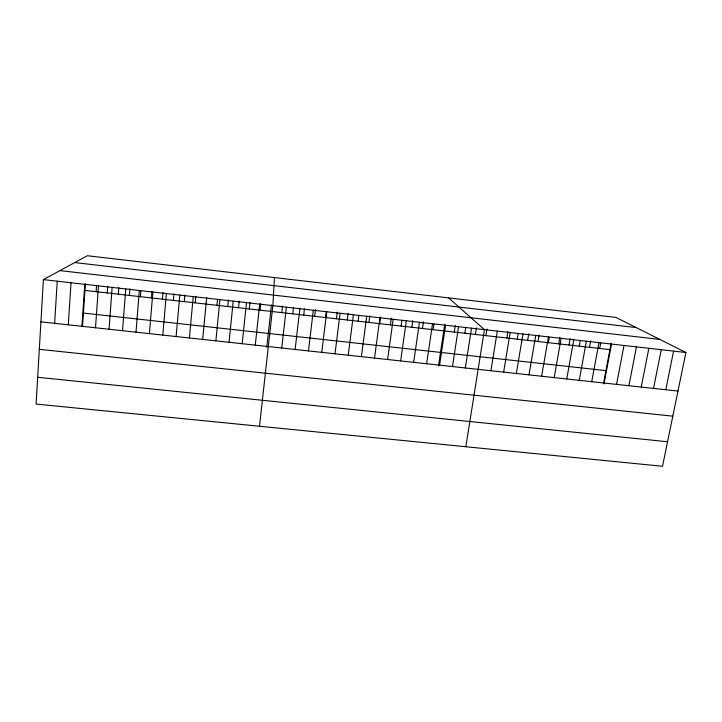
<?xml version="1.0" encoding="UTF-8"?>
<svg xmlns="http://www.w3.org/2000/svg" width="722" height="722" viewBox="0 0 722 722"><rect width="100%" height="100%" fill="white"/><g stroke="black" fill="none" stroke-linecap="round" stroke-linejoin="round"><path stroke-width="1.08" d="M274.468 277.573L272.844 305.641L259.514 426.26M43.401 279.613L36.1 404.067L662.516 466.277L685.9 352.498L615.956 317.427L87.317 255.723L43.401 279.613L685.9 352.498M54.628 323.339L57.237 281.183M68.292 324.828L71.027 282.744M81.92 326.308L84.772 284.306M82.516 326.281L85.413 283.71M96.107 291.688L96.495 286.092M95.503 327.779L98.481 285.858M107.226 292.942L107.713 286.246M109.04 329.25L112.136 287.41M118.318 294.188L118.823 287.5M122.532 330.721L125.763 288.953M129.382 295.442L129.906 288.764M135.989 332.183L139.337 290.497M140.42 296.679L140.871 291.128M151.43 297.924L151.99 291.273M149.409 333.636L152.874 292.031M162.414 299.161L162.982 292.518M162.784 335.089L166.367 293.565M173.37 300.397L173.957 293.764M176.114 336.542L179.823 295.09M184.3 301.634L184.895 295.009M189.408 337.986L193.234 296.607M195.202 302.861L195.815 296.246M202.656 339.421L206.7 297.482M216.916 305.307L217.457 299.81M215.869 340.856L219.93 299.639M227.737 306.525L228.396 299.946M229.045 342.291L233.224 301.146M238.531 307.743L239.208 301.173M242.177 343.717L246.473 302.653M249.289 308.962L249.983 302.392M255.272 345.134L259.676 304.152M260.028 310.171L260.741 303.619M266.77 347.39L271.463 304.837M281.76 312.617L282.501 306.083M281.742 348.013L286.381 307.175M292.753 313.862L293.502 307.337M295.118 349.466L299.874 308.709M303.709 315.099L304.476 308.583M308.456 350.919L313.321 310.234M314.648 316.326L315.46 309.612M325.559 317.554L326.245 311.967M321.75 352.363L326.732 311.76M336.434 318.781L337.273 312.084M334.999 353.798L340.107 313.276M347.282 320.008L348.139 313.321M348.212 355.233L353.428 314.783M358.112 321.227L358.834 315.667M361.388 356.668L366.713 316.29M368.906 322.445L369.79 315.776M374.519 358.094L379.952 317.797M379.673 323.664L380.575 317.003M390.412 324.873L391.333 318.221M387.606 359.52L393.156 319.295M401.134 326.082L401.901 320.55M400.656 360.937L406.324 320.785M411.82 327.283L412.758 320.658M413.67 362.345L419.446 322.274M422.478 328.483L423.435 321.868M426.639 363.753L432.523 323.754M433.11 329.683L433.922 324.178M438.462 366.018L444.707 324.286M439.572 365.161L445.564 325.234M454.3 332.075L455.302 325.487M452.468 366.559L458.56 326.714M464.86 333.266L465.708 327.788M465.32 367.958L471.52 328.185M475.383 334.448L476.421 327.887M465.834 446.747L484.444 329.647L448.66 297.906M485.888 335.64L486.935 329.079M490.906 370.738L497.323 331.109M506.817 337.995L507.891 331.461M503.64 372.119L510.165 332.562M517.241 339.169L518.143 333.735M516.338 373.5L522.963 334.015M527.638 340.342L528.739 333.826M529 374.88L535.724 335.468M538.007 341.515L539.126 335.008M541.617 376.252L548.449 336.912M548.35 342.679L549.298 337.264M558.675 343.843L559.821 337.354M554.198 377.615L561.138 338.347M568.972 345.008L570.127 338.528M566.743 378.978L573.782 339.782M579.243 346.163L580.217 340.775M579.252 380.341L586.39 341.217M589.486 347.318L590.668 340.856M591.724 381.694L598.962 342.643M599.702 348.473L600.704 343.094M603.439 383.923L611.11 343.185M604.161 383.039L611.498 344.06M616.552 384.393L623.988 345.477M628.907 385.728L636.443 346.894M641.235 387.073L648.861 348.302M653.518 388.409L661.244 349.71M665.765 389.736L673.59 351.109M37.67 377.281L667.561 441.747M39.313 349.322L672.814 416.17M40.919 321.85L677.976 391.062M83.409 313.068L605.948 370.63M84.952 290.425L609.9 349.619M74.727 262.573L636.199 327.58M59.935 270.615L659.791 339.412"/></g></svg>
